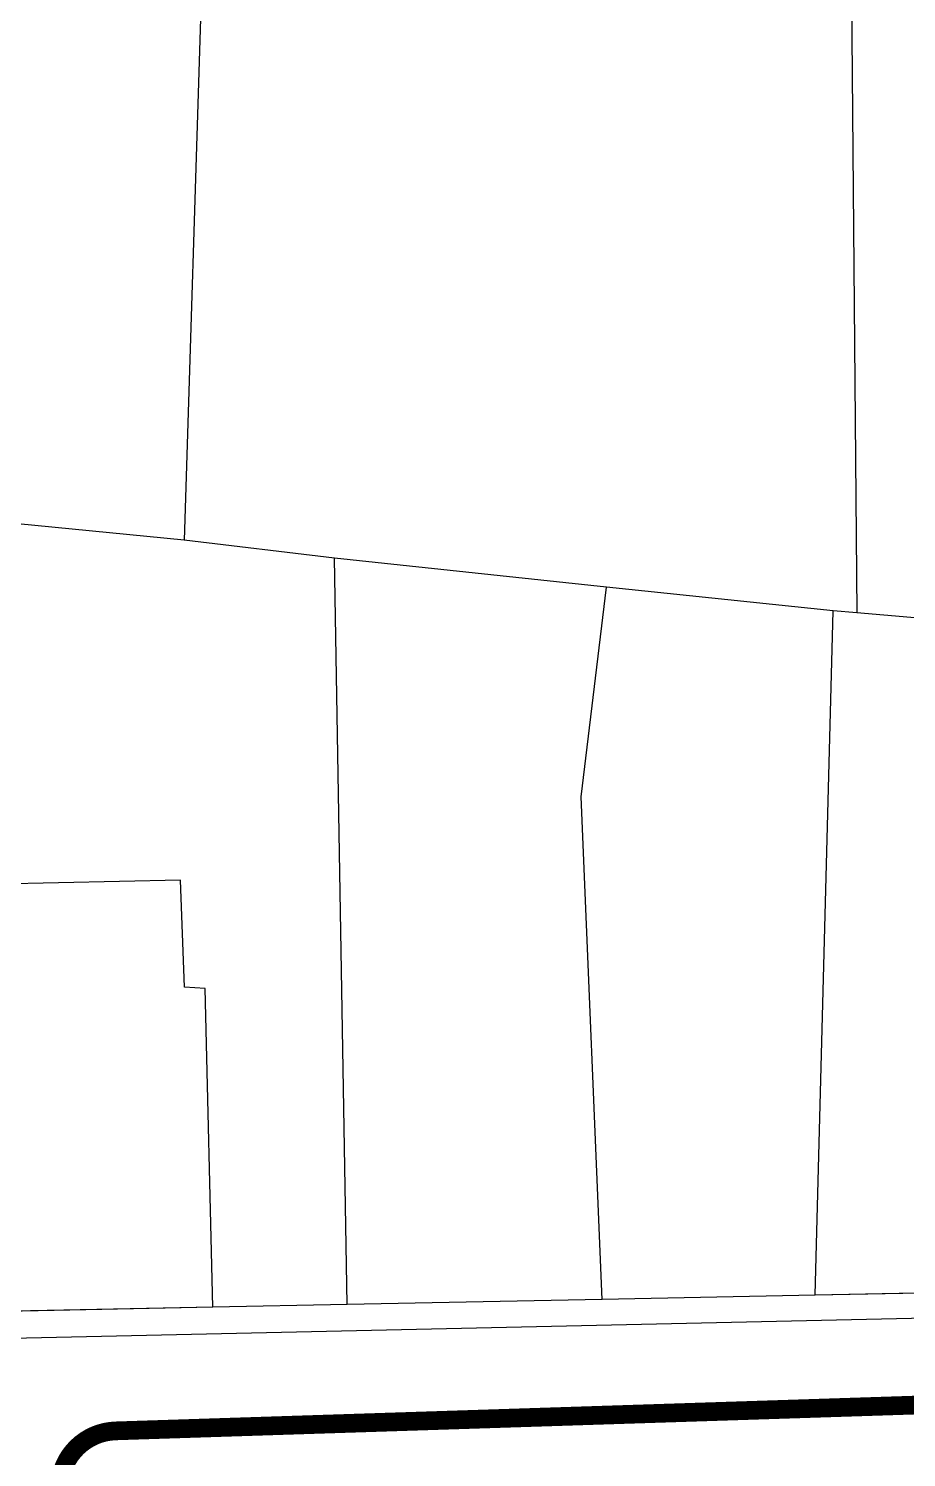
# Model space of a CAD drawing. Header units: metres. Extents: x 668617 to 675126, y 2286318 to 2293677.
# Drawn here: x 669808 to 669864.3, y 2287325.6 to 2287417.3 of the extents above; entities that cross this region are included whole.
import ezdxf

# ---------------------------------------------------------------- set-up
doc = ezdxf.new("R2010")
doc.units = ezdxf.units.M
doc.header["$MEASUREMENT"] = 0
doc.linetypes.add('DASHED2', pattern=[0.375, 0.25, -0.125])
for name, color, linetype in [('0_RUTA-ALTERNA', 6, 'Continuous'), ('DMTG-PB-BANQUETAS', 251, 'Continuous'), ('DMTG-PB-LOTIFICACION', 253, 'Continuous'), ('DMTG-PB-MANZANAS', 251, 'Continuous')]:
    doc.layers.add(name, color=color, linetype=linetype)

msp = doc.modelspace()

# ---------------------------------------------------------------- linework, layer by layer
at = {"layer": '0_RUTA-ALTERNA', "color": 6, "linetype": 'DASHED2', "ltscale": 4, "const_width": 1.2}
msp.add_lwpolyline([(669850.95536, 2287455.23325), (669896.31719, 2287453.05772, -0.40580236), (669902.1018, 2287446.8717), (669903.52543, 2287334.33164, -0.45728577), (669898.71896, 2287330.06773), (669813.60485, 2287327.32339, 0.3889075), (669810.01947, 2287323.8185), (669811.68043, 2287228.76555, 0.31317351), (669814.68579, 2287224.59536), (669832.58613, 2287225.05746), (669904.5699, 2287226.98087, -0.40662773), (669908.97797, 2287222.90959), (669910.31495, 2287174.12224)], format="xyb", dxfattribs=at)
at = {"layer": 'DMTG-PB-BANQUETAS'}
msp.add_lwpolyline([(669901.11268, 2287337.82295), (669901.008, 2287337.32571), (669900.81852, 2287336.85409), (669900.54833, 2287336.42308), (669900.20654, 2287336.04659), (669899.80323, 2287335.73556), (669899.35249, 2287335.50088), (669898.86736, 2287335.34945), (669898.36287, 2287335.28518), (669724.12459, 2287331.41914), (669723.66369, 2287331.43454), (669723.21444, 2287331.53786), (669722.79281, 2287331.72498), (669722.41475, 2287331.98878), (669722.09419, 2287332.32115), (669721.84303, 2287332.70702), (669721.67019, 2287333.13531), (669721.58153, 2287333.58797), (669721.58193, 2287334.04898), (669719.33562, 2287455.27086)], dxfattribs=at)
at = {"layer": 'DMTG-PB-LOTIFICACION'}
for p, q in [((669819.30887, 2287425.73968), (669818.00406, 2287384.44377)), ((669860.77796, 2287423.6856), (669861.15417, 2287379.7968)), ((669818.00406, 2287384.44377), (669802.43741, 2287385.97774)), ((669827.65902, 2287383.29472), (669818.00406, 2287384.44377)), ((669845.0971, 2287381.42869), (669827.65902, 2287383.29472)), ((669828.47212, 2287335.42774), (669827.65902, 2287383.29472)), ((669843.47409, 2287367.99168), (669845.0971, 2287381.42869)), ((669859.65363, 2287379.92043), (669845.0971, 2287381.42869)), ((669858.48985, 2287336.0251), (669859.65363, 2287379.92043)), ((669861.15417, 2287379.7968), (669859.65363, 2287379.92043)), ((669873.58885, 2287378.71955), (669861.15417, 2287379.7968)), ((669844.82091, 2287335.74711), (669843.47409, 2287367.99168)), ((669817.76651, 2287362.65256), (669802.94779, 2287362.31969)), ((669818.0157, 2287355.77356), (669817.76651, 2287362.65256)), ((669819.35603, 2287355.69925), (669818.0157, 2287355.77356)), ((669819.84275, 2287335.26113), (669819.35603, 2287355.69925)), ((669873.5687, 2287336.32908), (669858.48985, 2287336.0251)), ((669828.47212, 2287335.42774), (669819.84275, 2287335.26113)), ((669844.82091, 2287335.74711), (669828.47212, 2287335.42774)), ((669858.48985, 2287336.0251), (669844.82091, 2287335.74711)), ((669819.84275, 2287335.26113), (669803.53404, 2287334.92193))]:
    msp.add_line(p, q, dxfattribs=at)
at = {"layer": 'DMTG-PB-MANZANAS'}
msp.add_lwpolyline([(669804.68823, 2287449.42786), (669819.90251, 2287448.4524), (669829.79526, 2287447.82437), (669849.7809, 2287446.53915), (669860.59398, 2287445.83502), (669872.76743, 2287445.04666), (669877.41871, 2287444.75639), (669890.15228, 2287443.94041), (669895.06368, 2287443.62124), (669895.89239, 2287415.64451), (669896.32496, 2287400.89621), (669896.52411, 2287394.02699), (669896.70003, 2287387.91768), (669896.83946, 2287383.33823), (669897.01704, 2287376.83893), (669897.5196, 2287357.38089), (669898.04648, 2287336.90294), (669873.5687, 2287336.32908), (669858.48985, 2287336.0251), (669844.82091, 2287335.74711), (669828.47212, 2287335.42774), (669819.84275, 2287335.26113), (669803.53404, 2287334.92193)], dxfattribs=at)

doc.saveas('drawing.dxf')
